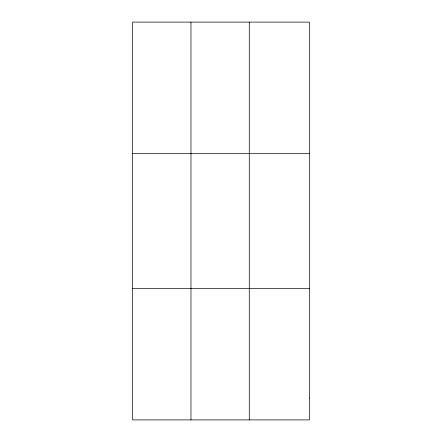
<?xml version="1.0" encoding="UTF-8"?>
<svg xmlns="http://www.w3.org/2000/svg" width="442" height="442" viewBox="0 0 442 442"><rect width="100%" height="100%" fill="white"/><g stroke="black" fill="none" stroke-linecap="round" stroke-linejoin="round"><path stroke-width="0.66" d="M190.966 419.9L190.966 22.1M249.266 419.9L249.266 22.1M132.672 153.374L309.328 153.374M132.672 288.626L309.328 288.626M309.328 398.021L309.328 419.9L132.672 419.9L132.672 22.1L309.328 22.1L309.328 398.021"/></g></svg>
